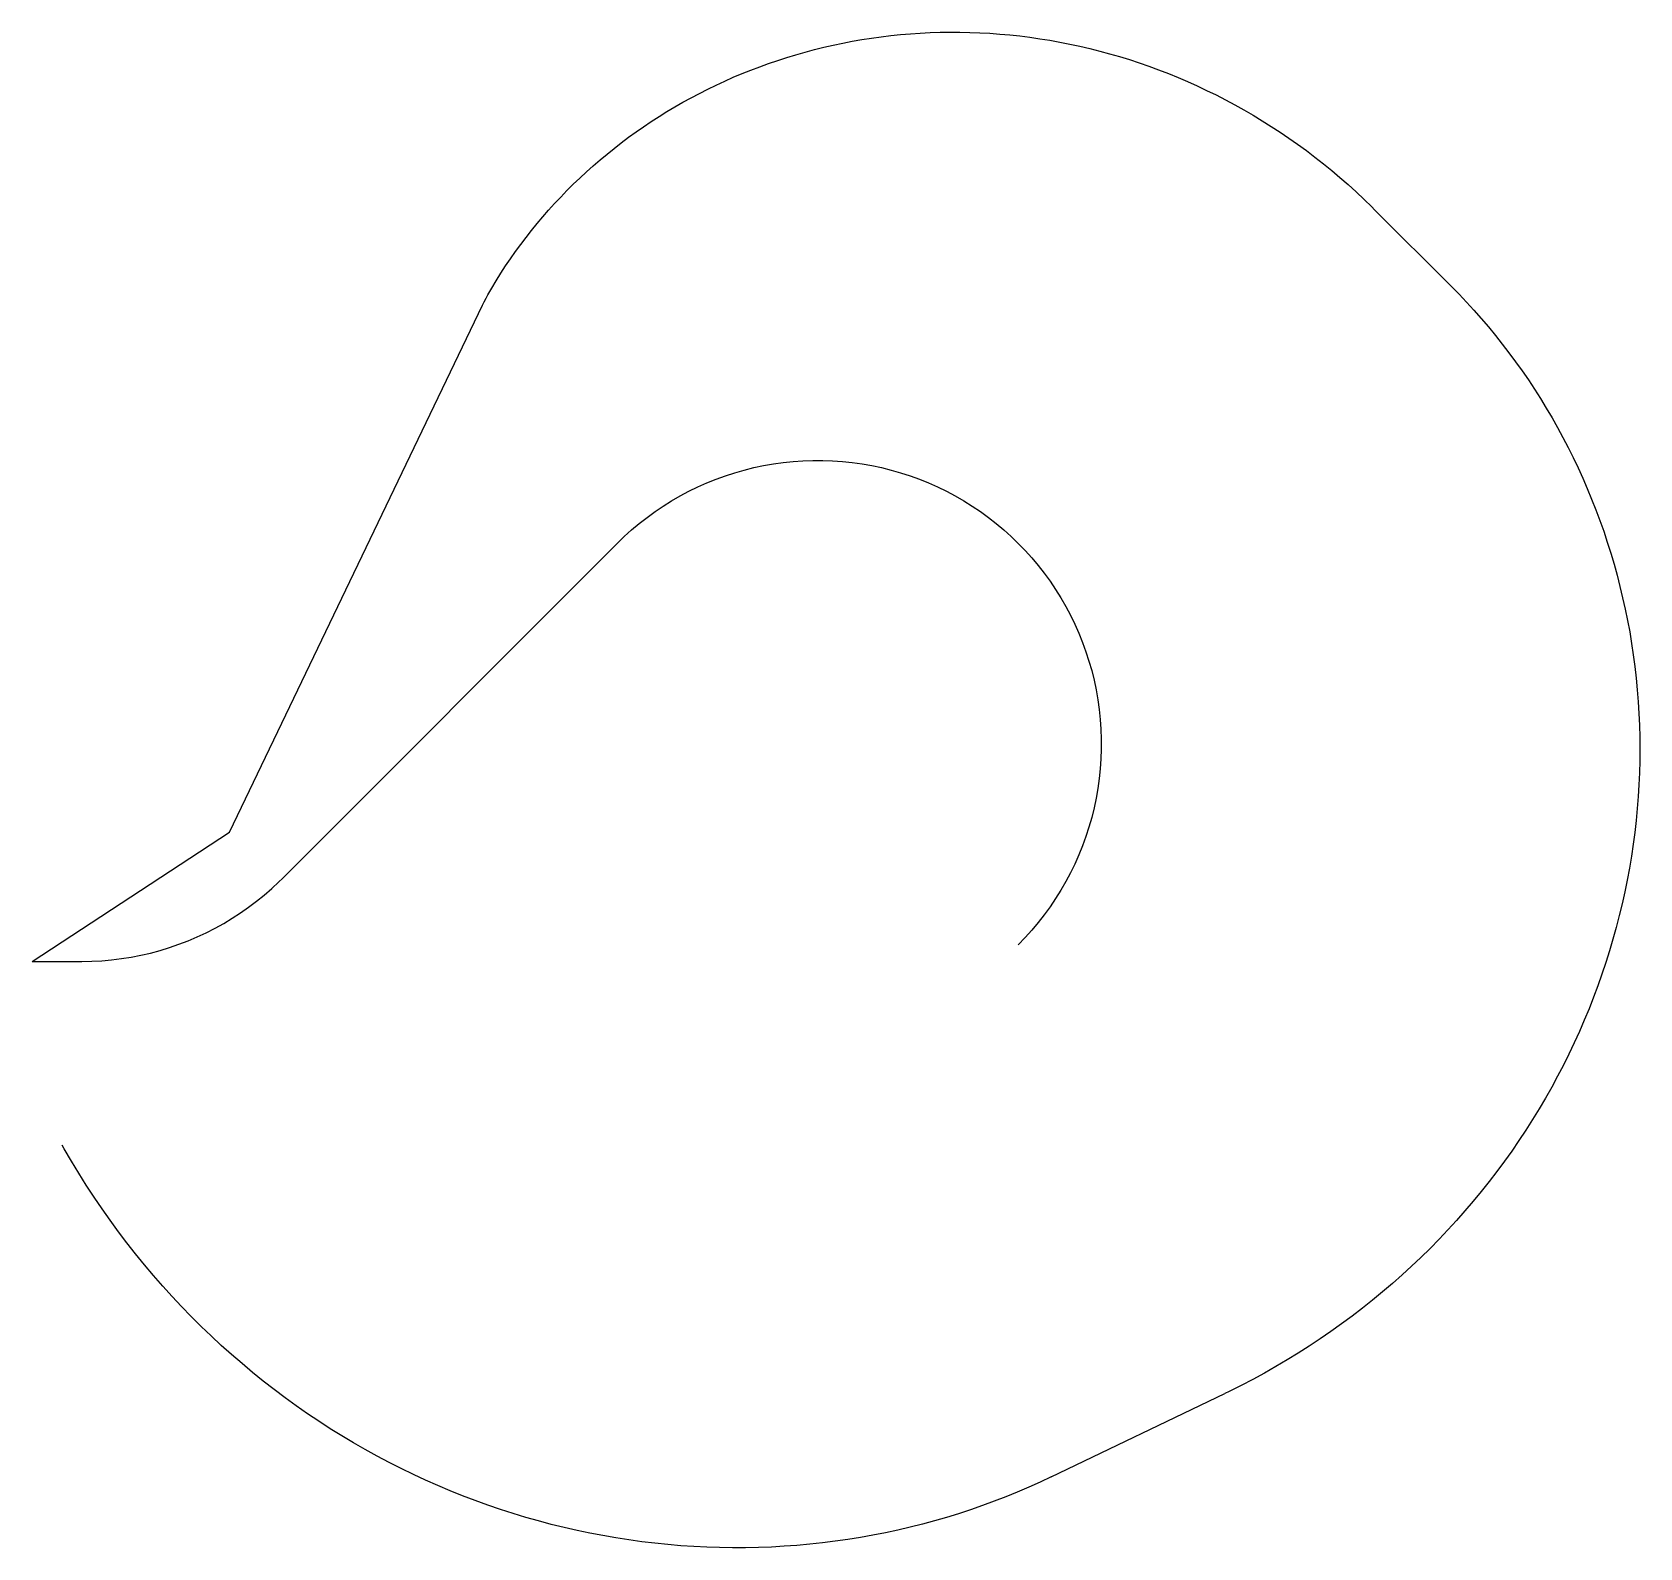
# Model space of a CAD drawing. Header units: metres. Extents: x 0 to 21083, y -7688 to 12182.
import ezdxf

# ---------------------------------------------------------------- set-up
doc = ezdxf.new("R2010")
doc.units = ezdxf.units.M

msp = doc.modelspace()

# ---------------------------------------------------------------- linework, layer by layer
at = {"layer": 'NorminalTrack', "color": 1}
msp.add_lwpolyline([(0, 0), (652, 0), (652, 0), (782, 2), (912, 9), (1041, 20), (1170, 36), (1298, 57), (1425, 81), (1552, 110), (1677, 144), (1801, 182), (1924, 224), (2045, 271), (2165, 322), (2283, 376), (2398, 435), (2512, 498), (2623, 565), (2732, 636), (2838, 710), (2942, 788), (3043, 870), (3141, 955), (3236, 1044), (3282, 1089), (3282, 1089), (7672, 5479), (7672, 5479), (7765, 5569), (7862, 5656), (7961, 5740), (8064, 5820), (8169, 5896), (8276, 5969), (8386, 6037), (8499, 6102), (8613, 6163), (8730, 6220), (8849, 6273), (8969, 6322), (9091, 6366), (9214, 6406), (9339, 6442), (9465, 6473), (9592, 6500), (9720, 6523), (9849, 6541), (9978, 6554), (10107, 6564), (10237, 6568), (10367, 6568), (10497, 6564), (10626, 6554), (10755, 6541), (10884, 6523), (11012, 6500), (11139, 6473), (11265, 6442), (11389, 6406), (11513, 6366), (11635, 6322), (11755, 6273), (11874, 6220), (11991, 6163), (12105, 6102), (12218, 6037), (12328, 5969), (12435, 5896), (12540, 5820), (12643, 5740), (12742, 5656), (12839, 5569), (12932, 5479), (13022, 5386), (13109, 5289), (13192, 5190), (13272, 5088), (13349, 4983), (13421, 4875), (13490, 4765), (13555, 4652), (13616, 4538), (13673, 4421), (13726, 4302), (13774, 4182), (13819, 4060), (13859, 3937), (13895, 3812), (13926, 3686), (13953, 3559), (13976, 3431), (13994, 3302), (14007, 3173), (14016, 3044), (14021, 2914), (14021, 2784), (14016, 2655), (14007, 2525), (13994, 2396), (13976, 2267), (13953, 2140), (13926, 2013), (13895, 1887), (13859, 1762), (13819, 1638), (13774, 1516), (13726, 1396), (13673, 1277), (13616, 1161), (13555, 1046), (13490, 934), (13421, 823), (13349, 716), (13272, 611), (13192, 509), (13109, 409), (13022, 313), (12932, 219)], dxfattribs=at)
at = {"layer": 'SubLines', "color": 5}
for p, q in [((17605, 9855), (18612, 8848)), ((13365, -6758), (15643, -5664))]:
    msp.add_line(p, q, dxfattribs=at)
msp.add_lwpolyline([(0, 0), (2590, 1695), (5907, 8603), (5929, 8649), (5952, 8694), (5976, 8739), (6001, 8783), (6027, 8827)], dxfattribs=at)
at = {"layer": 'WindSpiral', "color": 3}
for points in [[(6027, 8827), (6085, 8924), (6146, 9021), (6209, 9117), (6273, 9212), (6339, 9306), (6407, 9399), (6477, 9491), (6548, 9582), (6622, 9672), (6697, 9761), (6773, 9849), (6852, 9935), (6932, 10021), (7014, 10105), (7097, 10188), (7182, 10270), (7269, 10350), (7357, 10430), (7447, 10507), (7539, 10584), (7632, 10659), (7726, 10732), (7822, 10804), (7920, 10874), (8019, 10943), (8119, 11011), (8221, 11076), (8324, 11140), (8428, 11203), (8534, 11264), (8641, 11323), (8750, 11380), (8859, 11435), (8970, 11489), (9082, 11541), (9195, 11591), (9309, 11639), (9425, 11685), (9541, 11729), (9658, 11772), (9777, 11812), (9896, 11851), (10016, 11887), (10137, 11922), (10259, 11954), (10382, 11984), (10505, 12012), (10630, 12038), (10755, 12062), (10880, 12084), (11007, 12104), (11134, 12121), (11261, 12137), (11389, 12150), (11518, 12161), (11647, 12169), (11776, 12176), (11906, 12180), (12036, 12182), (12166, 12182), (12297, 12179), (12428, 12174), (12559, 12167), (12690, 12158), (12821, 12146), (12953, 12132), (13084, 12115), (13215, 12096), (13347, 12075), (13478, 12052), (13609, 12026), (13739, 11998), (13870, 11967), (14000, 11934), (14130, 11899), (14260, 11862), (14389, 11822), (14518, 11780), (14646, 11735), (14773, 11688), (14901, 11639), (15027, 11588), (15153, 11534), (15278, 11478), (15402, 11419), (15526, 11359), (15649, 11296), (15771, 11231), (15892, 11163), (16012, 11093), (16131, 11021), (16249, 10947), (16366, 10871), (16482, 10792), (16596, 10712), (16710, 10629), (16822, 10544), (16933, 10457), (17042, 10367), (17151, 10276), (17258, 10183), (17363, 10087), (17467, 9990), (17569, 9891), (17605, 9855)], [(18612, 8848), (18712, 8746), (18811, 8642), (18908, 8536), (19003, 8429), (19097, 8319), (19189, 8207), (19279, 8094), (19367, 7979), (19454, 7862), (19538, 7744), (19621, 7623), (19702, 7501), (19780, 7378), (19857, 7253), (19932, 7126), (20004, 6998), (20075, 6868), (20143, 6737), (20209, 6604), (20273, 6470), (20335, 6335), (20394, 6198), (20451, 6060), (20506, 5921), (20559, 5781), (20609, 5639), (20656, 5496), (20702, 5353), (20745, 5208), (20785, 5062), (20823, 4915), (20858, 4768), (20891, 4619), (20922, 4470), (20950, 4320), (20975, 4169), (20997, 4017), (21017, 3865), (21035, 3712), (21050, 3559), (21062, 3405), (21071, 3251), (21078, 3096), (21082, 2941), (21083, 2785), (21082, 2630), (21078, 2474), (21071, 2317), (21062, 2161), (21049, 2005), (21034, 1848), (21016, 1692), (20996, 1535), (20972, 1379), (20946, 1223), (20917, 1067), (20886, 911), (20851, 756), (20814, 601), (20774, 446), (20731, 292), (20686, 139), (20638, -15), (20586, -167), (20533, -319), (20476, -470), (20417, -621), (20355, -770), (20290, -919), (20223, -1067), (20153, -1214), (20080, -1360), (20005, -1505), (19927, -1648), (19846, -1791), (19762, -1933), (19677, -2073), (19588, -2212), (19497, -2349), (19403, -2486), (19307, -2620), (19208, -2754), (19107, -2886), (19004, -3016), (18898, -3144), (18789, -3271), (18678, -3397), (18565, -3520), (18450, -3642), (18332, -3762), (18212, -3880), (18089, -3996), (17965, -4110), (17838, -4222), (17709, -4333), (17578, -4441), (17445, -4546), (17310, -4650), (17173, -4752), (17033, -4851), (16892, -4948), (16749, -5043), (16604, -5135), (16458, -5225), (16309, -5312), (16159, -5397), (16007, -5480), (15853, -5560), (15698, -5637), (15643, -5664)], [(13365, -6758), (13218, -6827), (13069, -6893), (12919, -6957), (12768, -7019), (12615, -7078), (12461, -7134), (12306, -7188), (12150, -7240), (11992, -7288), (11833, -7334), (11674, -7377), (11513, -7418), (11352, -7456), (11189, -7490), (11026, -7523), (10862, -7552), (10697, -7579), (10531, -7602), (10365, -7623), (10198, -7641), (10030, -7656), (9862, -7668), (9694, -7678), (9525, -7684), (9356, -7687), (9186, -7688), (9016, -7685), (8846, -7680), (8676, -7671), (8506, -7660), (8335, -7645), (8165, -7628), (7995, -7607), (7824, -7584), (7654, -7557), (7484, -7528), (7315, -7495), (7146, -7460), (6977, -7421), (6808, -7380), (6640, -7335), (6473, -7288), (6306, -7237), (6140, -7184), (5974, -7127), (5809, -7068), (5645, -7005), (5482, -6940), (5320, -6871), (5159, -6800), (4999, -6726), (4839, -6649), (4681, -6569), (4524, -6486), (4369, -6400), (4214, -6311), (4061, -6220), (3910, -6126), (3759, -6029), (3611, -5929), (3463, -5826), (3318, -5721), (3174, -5613), (3031, -5502), (2891, -5389), (2752, -5273), (2615, -5155), (2480, -5034), (2347, -4910), (2216, -4784), (2086, -4656), (1959, -4525), (1834, -4391), (1712, -4256), (1591, -4118), (1472, -3977), (1356, -3835), (1243, -3690), (1131, -3543), (1022, -3393), (916, -3242), (812, -3089), (710, -2933), (611, -2776), (515, -2617), (421, -2456), (395, -2408)]]:
    msp.add_lwpolyline(points, dxfattribs=at)

doc.saveas('drawing.dxf')
